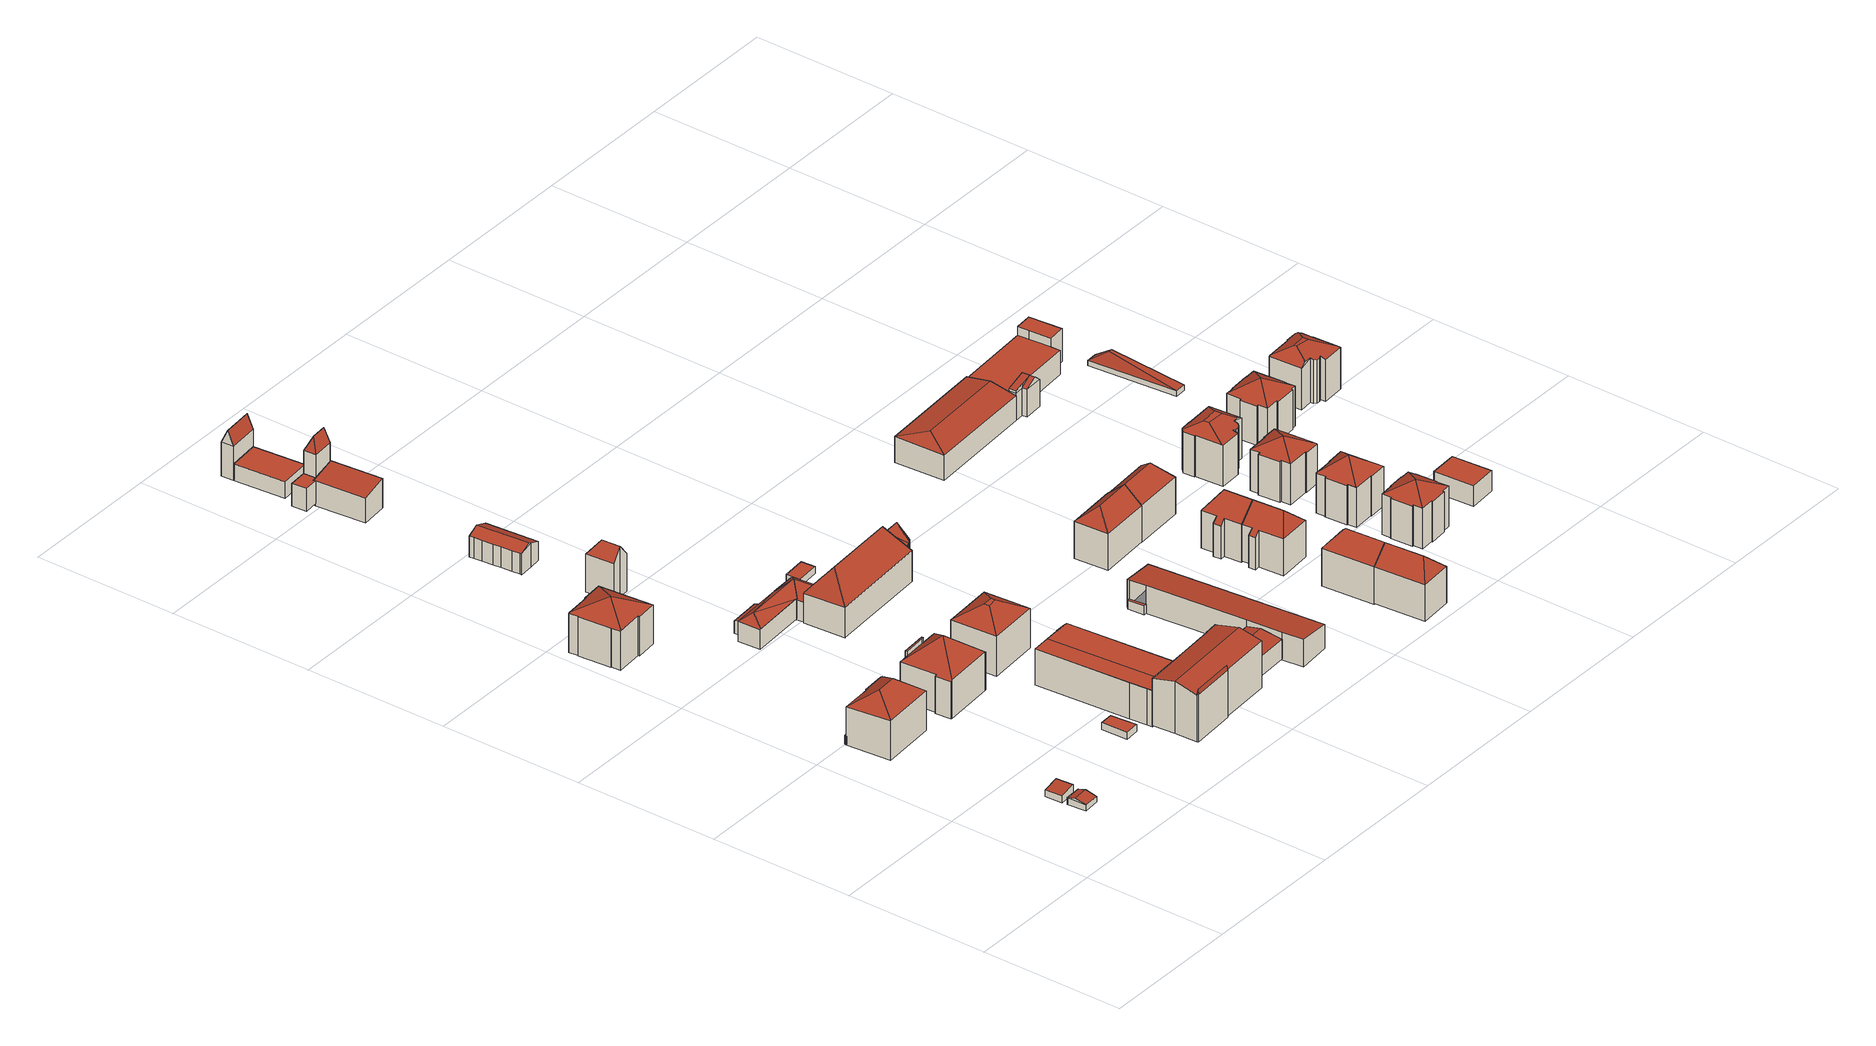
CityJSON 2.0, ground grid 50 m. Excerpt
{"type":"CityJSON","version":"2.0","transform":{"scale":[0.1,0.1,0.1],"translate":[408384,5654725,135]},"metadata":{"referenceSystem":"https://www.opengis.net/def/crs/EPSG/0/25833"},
"CityObjects":{
"building1":{"type":"Building","attributes":{"Dachtyp_tdc":"tdcGableRoof","Gemeindeschluessel":14612000,"Dachneigung":14.79,"QualitaetDacherkennung":93,"Geometrietyp2DReferenz":"3000","measuredHeight":3.09,"function":"31001_9998","roofType":"3100"},"geometry":[{"type":"Solid","lod":"2","boundaries":[[[[0,1,2,3]],[[1,4,5,2]],[[0,6,7]],[[4,1,8]],[[6,4,8,7]],[[1,0,7,8]],[[5,9,3,2]],[[4,6,9,5]],[[6,0,3,9]]]],"semantics":{"surfaces":[{"type":"WallSurface"},{"type":"RoofSurface"},{"type":"GroundSurface"}],"values":[[0,0,0,0,1,1,2,0,0]]}}]},
"building2":{"type":"Building","attributes":{"Dachtyp_tdc":"tdcPolyFlatRoof","Gemeindeschluessel":14612000,"Dachneigung":6.82,"QualitaetDacherkennung":90,"Geometrietyp2DReferenz":"3000","measuredHeight":3.13,"function":"31001_9998","roofType":"2100"},"geometry":[{"type":"Solid","lod":"2","boundaries":[[[[10,11,12,13]],[[11,14,15,12]],[[14,16,17,15]],[[16,10,13,17]],[[16,14,11,10]],[[13,12,15,17]]]],"semantics":{"surfaces":[{"type":"WallSurface"},{"type":"RoofSurface"},{"type":"GroundSurface"}],"values":[[0,0,0,0,1,2]]}}]},
"building3":{"type":"Building","attributes":{"Gemeindeschluessel":14612000,"Geometrietyp2DReferenz":"3000","function":"31001_9998","roofType":"9999"},"children":["building3-1","building3-2"]},
"building3-1":{"type":"BuildingPart","attributes":{"Dachtyp_tdc":"tdcPolyFlatRoof","Dachneigung":0,"QualitaetDacherkennung":0,"Geometrietyp2DReferenz":"3000","measuredHeight":3,"roofType":"9999"},"parents":["building3"],"geometry":[{"type":"MultiSurface","lod":"2","boundaries":[[[18,19,20,21]],[[21,20,22,23]],[[20,19,24,22]],[[19,18,25,24]],[[23,22,24,25]],[[23,25,18,21]]],"semantics":{"surfaces":[{"type":"RoofSurface"},{"type":"WallSurface"},{"type":"GroundSurface"},{"type":"ClosureSurface","isClosure":"1","QuelleClosure":"LoD1Solid"}],"values":[0,1,1,1,2,3]}}]},
"building3-2":{"type":"BuildingPart","attributes":{"Dachtyp_tdc":"tdcHipRoof","Dachneigung":34.67,"QualitaetDacherkennung":46,"Geometrietyp2DReferenz":"3000","measuredHeight":18.67,"roofType":"3200"},"parents":["building3"],"geometry":[{"type":"MultiSurface","lod":"2","boundaries":[[[26,27,28,29]],[[27,30,31,28]],[[30,32,33,31]],[[32,34,35,33]],[[34,36,21,23,35]],[[37,38,39,25,18]],[[38,26,29,39]],[[36,34,40]],[[32,30,41]],[[34,32,41,40]],[[30,27,26,38,37,36,40,41]],[[29,28,31,33,35,23,25,39]]],"semantics":{"surfaces":[{"type":"WallSurface"},{"type":"RoofSurface"},{"type":"GroundSurface"}],"values":[0,0,0,0,0,0,0,1,1,1,1,2]}}]},
"building4":{"type":"Building","attributes":{"Dachtyp_tdc":"tdcFreeFormRoof","Gemeindeschluessel":14612000,"Dachneigung":26.99,"QualitaetDacherkennung":50,"Geometrietyp2DReferenz":"3000","measuredHeight":18.08,"function":"31001_9998","roofType":"5000"},"geometry":[{"type":"Solid","lod":"2","boundaries":[[[[42,43,44,45]],[[43,46,47,44]],[[46,48,49,47]],[[48,50,51,49]],[[50,52,53,51]],[[52,54,55,53]],[[54,56,57,55]],[[56,58,59,57]],[[58,60,61,59]],[[60,62,63,61]],[[62,64,65,63]],[[64,42,45,65]],[[56,54,52,66,67]],[[62,60,58,67,66,68,43,42,64]],[[69,48,46,68,66]],[[52,50,69,66]],[[46,43,68]],[[50,48,69]],[[58,56,67]],[[45,44,47,49,51,53,55,57,59,61,63,65]]]],"semantics":{"surfaces":[{"type":"WallSurface"},{"type":"RoofSurface"},{"type":"GroundSurface"}],"values":[[0,0,0,0,0,0,0,0,0,0,0,0,1,1,1,1,0,0,0,2]]}}]},
"building5":{"type":"Building","attributes":{"Gemeindeschluessel":14612000,"Dachtyp_tdc":"tdcPolyFlatRoof","Dachneigung":0,"QualitaetDacherkennung":78,"Geometrietyp2DReferenz":"3000","measuredHeight":2.49,"function":"31001_9998","roofType":"1000"},"geometry":[{"type":"Solid","lod":"2","boundaries":[[[[70,71,72,73]],[[71,74,75,72]],[[74,76,77,75]],[[76,70,73,77]],[[76,74,71,70]],[[73,72,75,77]]]],"semantics":{"surfaces":[{"type":"WallSurface"},{"type":"RoofSurface"},{"type":"GroundSurface"}],"values":[[0,0,0,0,1,2]]}}]},
"building6":{"type":"Building","attributes":{"Gemeindeschluessel":14612000,"Geometrietyp2DReferenz":"3000","function":"31001_9998","roofType":"9999"},"children":["building6-1","building6-2"]},
"building6-1":{"type":"BuildingPart","attributes":{"Dachtyp_tdc":"tdcPolyFlatRoof","Dachneigung":0,"QualitaetDacherkennung":18,"Geometrietyp2DReferenz":"3000","measuredHeight":15.22,"roofType":"1000"},"parents":["building6"],"geometry":[{"type":"MultiSurface","lod":"2","boundaries":[[[78,79,80]],[[78,81,82,79]],[[81,83,84,82]],[[83,85,86,87,84]],[[85,83,81,78]],[[79,82,84,87]]],"semantics":{"surfaces":[{"type":"WallSurface"},{"type":"RoofSurface"},{"type":"GroundSurface"}],"values":[0,0,0,0,1,2]}}]},
"building6-2":{"type":"BuildingPart","attributes":{"Dachtyp_tdc":"tdcTentRoof","Dachneigung":40.2,"QualitaetDacherkennung":65,"Geometrietyp2DReferenz":"3000","measuredHeight":21.13,"roofType":"3500"},"parents":["building6"],"geometry":[{"type":"MultiSurface","lod":"2","boundaries":[[[86,88,89,87]],[[88,90,91,89]],[[90,92,93,91]],[[92,94,95,93]],[[94,96,97,95]],[[96,98,99,97]],[[98,100,101,99]],[[100,102,103,101]],[[102,104,105,103]],[[104,106,107,105]],[[106,80,79,107]],[[96,94,92,90,88,108]],[[98,96,108]],[[106,104,102,100,98,108]],[[88,86,80,106,108]],[[87,89,91,93,95,97,99,101,103,105,107,79]]],"semantics":{"surfaces":[{"type":"WallSurface"},{"type":"RoofSurface"},{"type":"GroundSurface"}],"values":[0,0,0,0,0,0,0,0,0,0,0,1,1,1,1,2]}}]},
"building7":{"type":"Building","attributes":{"Dachtyp_tdc":"tdcCutTentRoof","Gemeindeschluessel":14612000,"Dachneigung":2.02,"QualitaetDacherkennung":69,"Geometrietyp2DReferenz":"3000","measuredHeight":15.87,"function":"31001_2000","roofType":"9999"},"geometry":[{"type":"Solid","lod":"2","boundaries":[[[[109,110,111,112]],[[110,113,114,111]],[[113,115,116,114]],[[115,117,118,116]],[[117,119,120,118]],[[119,121,122,120]],[[121,109,112,122]],[[121,123,124,109]],[[125,126,127,128,129,130]],[[130,129,123,121,131,119]],[[128,124,123,129]],[[119,131,121]],[[115,125,130,117]],[[117,130,119]],[[110,127,126,113]],[[109,124,128,127,110]],[[113,126,125,115]],[[112,111,114,116,118,120,122]]]],"semantics":{"surfaces":[{"type":"WallSurface"},{"type":"RoofSurface"},{"type":"GroundSurface"}],"values":[[0,0,0,0,0,0,0,1,1,1,1,0,0,0,0,0,0,2]]}}]},
"building8":{"type":"Building","attributes":{"Dachtyp_tdc":"tdcFreeFormRoof","Gemeindeschluessel":14612000,"Dachneigung":51.95,"QualitaetDacherkennung":4,"Geometrietyp2DReferenz":"3000","measuredHeight":17.68,"function":"31001_9998","roofType":"5000"},"geometry":[{"type":"Solid","lod":"2","boundaries":[[[[132,133,134,135]],[[133,136,137,134]],[[136,138,139,137]],[[138,140,141,139]],[[140,142,143,141]],[[142,144,145,143]],[[144,132,135,145]],[[140,138,136,146]],[[136,133,132,146]],[[132,144,142,140,146]],[[135,134,137,139,141,143,145]]]],"semantics":{"surfaces":[{"type":"WallSurface"},{"type":"RoofSurface"},{"type":"GroundSurface"}],"values":[[0,0,0,0,0,0,0,1,1,1,2]]}}]},
"building9":{"type":"Building","attributes":{"Dachtyp_tdc":"tdcCutTentRoof","Gemeindeschluessel":14612000,"Dachneigung":30.7,"QualitaetDacherkennung":73,"Geometrietyp2DReferenz":"3000","measuredHeight":18.41,"function":"31001_9998","roofType":"9999"},"geometry":[{"type":"Solid","lod":"2","boundaries":[[[[147,148,149,150]],[[148,151,152,149]],[[151,153,154,152]],[[153,147,150,154]],[[148,147,155,156]],[[151,148,156,157]],[[153,151,157,158]],[[147,153,158,155]],[[158,157,156,155]],[[150,149,152,154]]]],"semantics":{"surfaces":[{"type":"WallSurface"},{"type":"RoofSurface"},{"type":"GroundSurface"}],"values":[[0,0,0,0,1,1,1,1,1,2]]}}]},
"building10":{"type":"Building","attributes":{"Dachtyp_tdc":"tdcFreeFormRoof","Gemeindeschluessel":14612000,"Dachneigung":23.96,"QualitaetDacherkennung":71,"Geometrietyp2DReferenz":"3000","measuredHeight":9.06,"function":"31001_9998","roofType":"5000"},"geometry":[{"type":"Solid","lod":"2","boundaries":[[[[159,160,161,162]],[[160,163,164,161]],[[163,165,166,164]],[[165,167,168,166]],[[167,169,170,168]],[[169,171,172,170]],[[171,173,174,172]],[[173,175,176,174]],[[175,177,178,176]],[[177,179,180,178]],[[179,159,162,180]],[[169,167,165,181,182]],[[171,182,181,163,160,159,179,177,175,173]],[[171,169,182]],[[165,163,181]],[[162,161,164,166,168,170,172,174,176,178,180]]]],"semantics":{"surfaces":[{"type":"WallSurface"},{"type":"RoofSurface"},{"type":"GroundSurface"}],"values":[[0,0,0,0,0,0,0,0,0,0,0,1,1,0,0,2]]}}]},
"building11":{"type":"Building","attributes":{"Gemeindeschluessel":14612000,"Geometrietyp2DReferenz":"3000","function":"31001_2000","roofType":"9999"},"children":["building11-1","building11-2","building11-3"]},
"building11-1":{"type":"BuildingPart","attributes":{"Dachtyp_tdc":"tdcGableRoof","Dachneigung":10.28,"QualitaetDacherkennung":52,"Geometrietyp2DReferenz":"3000","measuredHeight":8.25,"roofType":"3100"},"parents":["building11"],"geometry":[{"type":"MultiSurface","lod":"2","boundaries":[[[183,184,185,186]],[[184,187,188,185]],[[187,189,190,188]],[[187,191,192,193,189]],[[194,192,191,195]],[[184,195,191,187]],[[183,194,195,184]],[[190,196,186,185,188]]],"semantics":{"surfaces":[{"type":"WallSurface"},{"type":"RoofSurface"},{"type":"GroundSurface"}],"values":[0,0,0,1,1,0,0,2]}}]},
"building11-2":{"type":"BuildingPart","attributes":{"Dachtyp_tdc":"tdcFreeFormRoof","Dachneigung":83.81,"QualitaetDacherkennung":19,"Geometrietyp2DReferenz":"3000","measuredHeight":18.41,"roofType":"5000"},"parents":["building11"],"geometry":[{"type":"MultiSurface","lod":"2","boundaries":[[[197,198,199,200,201]],[[198,202,203,199]],[[202,204,205,206,203]],[[207,204,202]],[[208,207,202,198]],[[208,198,197]],[[207,208,197,204]],[[200,199,203,206]]],"semantics":{"surfaces":[{"type":"WallSurface"},{"type":"RoofSurface"},{"type":"GroundSurface"}],"values":[0,0,0,1,1,1,1,2]}}]},
"building11-3":{"type":"BuildingPart","attributes":{"Dachtyp_tdc":"tdcGableRoof","Dachneigung":13.34,"QualitaetDacherkennung":62,"Geometrietyp2DReferenz":"3000","measuredHeight":18.39,"roofType":"3100"},"parents":["building11"],"geometry":[{"type":"MultiSurface","lod":"2","boundaries":[[[209,201,200,210]],[[205,211,212,206]],[[211,213,214,212]],[[213,215,216,214]],[[215,217,218,216]],[[211,205,201,209,219]],[[219,220,221,222,223,217,215,213,211]],[[218,224,225,226,186,196,190,210,200,206,212,214,216]],[[217,223,224,218]],[[223,222,225,224]],[[222,221,226,225]],[[221,220,194,183,186,226]]],"semantics":{"surfaces":[{"type":"WallSurface"},{"type":"RoofSurface"},{"type":"GroundSurface"}],"values":[0,0,0,0,0,1,1,2,0,0,0,0]}}]},
"building12":{"type":"Building","attributes":{"Dachtyp_tdc":"tdcPolyFlatRoof","Gemeindeschluessel":14612000,"Dachneigung":0,"QualitaetDacherkennung":74,"Geometrietyp2DReferenz":"3000","measuredHeight":7.96,"function":"31001_9998","roofType":"1000"},"geometry":[{"type":"Solid","lod":"2","boundaries":[[[[227,228,229,230]],[[228,231,232,229]],[[231,233,234,232]],[[233,235,236,234]],[[235,237,238,236]],[[237,227,230,238]],[[237,235,233,231,228,227]],[[230,229,232,234,236,238]]]],"semantics":{"surfaces":[{"type":"WallSurface"},{"type":"RoofSurface"},{"type":"GroundSurface"}],"values":[[0,0,0,0,0,0,1,2]]}}]},
"building13":{"type":"Building","attributes":{"name":"Hoffnungskirche","Gemeindeschluessel":14612000,"QualitaetDacherkennung":100,"Geometrietyp2DReferenz":"3000","function":"31001_3041","roofType":"9999"},"children":["building13-1","building13-2","building13-3","building13-4","building13-5","building13-6","building13-7"]},
"building13-1":{"type":"BuildingPart","attributes":{"Dachtyp_tdc":"tdcHipRoof","Dachneigung":50.54,"QualitaetDacherkennung":100,"Geometrietyp2DReferenz":"3000","measuredHeight":19.47,"roofType":"3200"},"parents":["building13"],"geometry":[{"type":"MultiSurface","lod":"2","boundaries":[[[239,240,241,242,243]],[[244,245,246,247,248,249,250,251]],[[242,244,251,243]],[[250,252,253,254,255,256,239,243,251]],[[257,258,259,260,261,262,263,264,265,266,267,268,269,270,271,272]],[[254,257,273,274]],[[254,253,258,257]],[[253,252,259,258]],[[252,250,260,259]],[[250,249,261,260]],[[249,248,262,261]],[[248,247,263,262]],[[247,246,264,263]],[[246,245,265,264]],[[245,244,266,265]],[[244,242,267,266]],[[242,241,268,267]],[[241,240,275,276,269,268]],[[239,256,277,278,271,270,279,280]]],"semantics":{"surfaces":[{"type":"RoofSurface"},{"type":"GroundSurface"},{"type":"WallSurface"}],"values":[0,0,0,0,1,2,2,2,2,2,2,2,2,2,2,2,2,2,2]}}]},
"building13-2":{"type":"BuildingPart","attributes":{"Dachtyp_tdc":"tdcGableRoof","Dachneigung":50.77,"QualitaetDacherkennung":100,"Geometrietyp2DReferenz":"3000","measuredHeight":16.41,"roofType":"3100"},"parents":["building13"],"geometry":[{"type":"MultiSurface","lod":"2","boundaries":[[[249,281,282,261]],[[281,283,284,282]],[[283,285,286,284]],[[285,287,288,286]],[[287,289,290,288]],[[291,292,293,294]],[[292,295,296,293]],[[295,246,264,296]],[[246,297,298,264]],[[297,249,261,298]],[[289,287,297,299]],[[287,285,283,281,249,297]],[[292,291,299,297]],[[246,295,292,297]],[[261,282,284,286,288,290,300,294,293,296,264,298]]],"semantics":{"surfaces":[{"type":"WallSurface"},{"type":"RoofSurface"},{"type":"GroundSurface"}],"values":[0,0,0,0,0,0,0,0,0,0,1,1,1,1,2]}}]},
"building13-3":{"type":"BuildingPart","attributes":{"Dachtyp_tdc":"tdcPolyFlatRoof","Dachneigung":0,"QualitaetDacherkennung":100,"Geometrietyp2DReferenz":"3000","measuredHeight":5.13,"roofType":"1000"},"parents":["building13"],"geometry":[{"type":"MultiSurface","lod":"2","boundaries":[[[301,302,303,304]],[[302,305,306,303]],[[305,307,308,306]],[[307,274,273,308]],[[309,310,311,312]],[[310,309,277,313,274,307,305,302,301,314]],[[315,304,303,306,308,273,316,278,312,311]]],"semantics":{"surfaces":[{"type":"WallSurface"},{"type":"RoofSurface"},{"type":"GroundSurface"}],"values":[0,0,0,0,0,1,2]}}]},
"building13-4":{"type":"BuildingPart","attributes":{"Dachtyp_tdc":"tdcHipRoof","Dachneigung":37.92,"QualitaetDacherkennung":100,"Geometrietyp2DReferenz":"3000","measuredHeight":10.25,"roofType":"3200"},"parents":["building13"],"geometry":[{"type":"MultiSurface","lod":"2","boundaries":[[[317,318,319,320,321]],[[318,322,323,319]],[[322,324,325,323]],[[322,326,327,324]],[[328,329,330]],[[331,332,333,328,330,327]],[[333,317,328]],[[326,331,327]],[[329,327,330]],[[327,329,324]],[[318,332,331,326,322]],[[317,333,332,318]],[[320,319,323,325,334,335]]],"semantics":{"surfaces":[{"type":"WallSurface"},{"type":"RoofSurface"},{"type":"GroundSurface"}],"values":[0,0,0,1,1,1,1,1,1,1,0,0,2]}}]},
"building13-5":{"type":"BuildingPart","attributes":{"Dachtyp_tdc":"tdcTentRoof","Dachneigung":62.72,"QualitaetDacherkennung":100,"Geometrietyp2DReferenz":"3000","measuredHeight":16.41,"roofType":"4000"},"parents":["building13"],"geometry":[{"type":"MultiSurface","lod":"2","boundaries":[[[336,337,338,339]],[[337,340,341,338]],[[340,342,343,341]],[[342,344,345,343]],[[344,291,294,345]],[[289,346,347,290]],[[346,348,349,347]],[[348,350,351,349]],[[350,352,353,351]],[[352,354,355,353]],[[354,356,357,355]],[[356,358,359,357]],[[358,360,361,359]],[[360,362,363,361]],[[362,364,365,363]],[[364,366,367,365]],[[366,368,369,367]],[[368,336,339,369]],[[342,340,337,336,368,299]],[[299,291,344,342]],[[348,346,289,299]],[[354,352,350,348,299]],[[360,358,356,354,299]],[[364,362,360,299]],[[368,366,364,299]],[[339,338,341,343,345,294,300,290,347,349,351,353,355,357,359,361,363,365,367,369]]],"semantics":{"surfaces":[{"type":"WallSurface"},{"type":"RoofSurface"},{"type":"GroundSurface"}],"values":[0,0,0,0,0,0,0,0,0,0,0,0,0,0,0,0,0,0,1,1,1,1,1,1,1,2]}}]},
"building13-6":{"type":"BuildingPart","attributes":{"Dachtyp_tdc":"tdcHipAndGableRoof","Dachneigung":36.46,"QualitaetDacherkennung":100,"Geometrietyp2DReferenz":"3000","measuredHeight":10.43,"roofType":"5000"},"parents":["building13"],"geometry":[{"type":"MultiSurface","lod":"2","boundaries":[[[275,321,320,370,276]],[[329,371,372,373,334]],[[371,374,301,304,372]],[[375,376,377,311,310]],[[376,280,279,377]],[[378,374,371,329,330]],[[329,379,321,275,280,376,330]],[[376,375,378,330]],[[279,276,370,380,373,372,304,315,311,377]]],"semantics":{"surfaces":[{"type":"WallSurface"},{"type":"RoofSurface"},{"type":"GroundSurface"}],"values":[0,0,0,0,0,1,1,1,2]}}]},
"building13-7":{"type":"BuildingPart","attributes":{"Dachtyp_tdc":"tdcPolyFlatRoof","Dachneigung":19.12,"QualitaetDacherkennung":100,"Geometrietyp2DReferenz":"3000","measuredHeight":5.46,"roofType":"2100"},"parents":["building13"],"geometry":[{"type":"MultiSurface","lod":"2","boundaries":[[[381,382,383,384]],[[382,385,386,383]],[[385,387,388,386]],[[387,389,390,388]],[[389,391,392,390]],[[393,394,395,396]],[[394,397,398,395]],[[397,399,400,398]],[[399,381,384,400]],[[399,397,394,393,391,389,387,385,382,381]],[[384,383,386,388,390,392,396,395,398,400]]],"semantics":{"surfaces":[{"type":"WallSurface"},{"type":"RoofSurface"},{"type":"GroundSurface"}],"values":[0,0,0,0,0,0,0,0,0,1,2]}}]},
"building14":{"type":"Building","attributes":{"Dachtyp_tdc":"tdcPolyFlatRoof","Gemeindeschluessel":14612000,"Dachneigung":11.14,"QualitaetDacherkennung":73,"Geometrietyp2DReferenz":"3000","measuredHeight":10.58,"function":"31001_9998","roofType":"2100"},"geometry":[{"type":"Solid","lod":"2","boundaries":[[[[401,402,403,404]],[[402,405,406,403]],[[405,407,408,406]],[[407,409,410,408]],[[409,411,412,410]],[[411,413,414,412]],[[413,401,404,414]],[[413,411,409,407,405,402,401]],[[404,403,406,408,410,412,414]]]],"semantics":{"surfaces":[{"type":"WallSurface"},{"type":"RoofSurface"},{"type":"GroundSurface"}],"values":[[0,0,0,0,0,0,0,1,2]]}}]},
"building15":{"type":"Building","attributes":{"Dachtyp_tdc":"tdcFreeFormRoof","Gemeindeschluessel":14612000,"Dachneigung":64.77,"QualitaetDacherkennung":6,"Geometrietyp2DReferenz":"3000","measuredHeight":21.45,"function":"31001_9998","roofType":"5000"},"geometry":[{"type":"Solid","lod":"2","boundaries":[[[[415,416,417,418]],[[416,419,403,417]],[[419,420,404,403]],[[420,415,418,404]],[[421,422,420,419]],[[421,419,416]],[[422,421,416,415]],[[422,415,420]],[[418,417,403,404]]]],"semantics":{"surfaces":[{"type":"WallSurface"},{"type":"RoofSurface"},{"type":"GroundSurface"}],"values":[[0,0,0,0,1,0,1,1,2]]}}]},
"building16":{"type":"Building","attributes":{"Dachtyp_tdc":"tdcPolyFlatRoof","Gemeindeschluessel":14612000,"Dachneigung":0,"QualitaetDacherkennung":77,"Geometrietyp2DReferenz":"3000","measuredHeight":5.93,"function":"31001_9998","roofType":"1000"},"geometry":[{"type":"Solid","lod":"2","boundaries":[[[[423,424,425,426]],[[424,427,428,425]],[[427,429,430,428]],[[429,423,426,430]],[[429,427,424,423]],[[426,425,428,430]]]],"semantics":{"surfaces":[{"type":"WallSurface"},{"type":"RoofSurface"},{"type":"GroundSurface"}],"values":[[0,0,0,0,1,2]]}}]},
"building17":{"type":"Building","attributes":{"Dachtyp_tdc":"tdcFreeFormRoof","Gemeindeschluessel":14612000,"Dachneigung":65.73,"QualitaetDacherkennung":6,"Geometrietyp2DReferenz":"3000","measuredHeight":16.83,"function":"31001_9998","roofType":"5000"},"geometry":[{"type":"Solid","lod":"2","boundaries":[[[[431,432,433,426]],[[432,434,435,433]],[[434,436,425,435]],[[436,431,426,425]],[[437,436,434]],[[438,437,434,432]],[[438,432,431]],[[437,438,431,436]],[[426,433,435,425]]]],"semantics":{"surfaces":[{"type":"WallSurface"},{"type":"RoofSurface"},{"type":"GroundSurface"}],"values":[[0,0,0,0,0,1,0,1,2]]}}]},
"building18":{"type":"Building","attributes":{"Dachtyp_tdc":"tdcPolyFlatRoof","Gemeindeschluessel":14612000,"Dachneigung":0,"QualitaetDacherkennung":67,"Geometrietyp2DReferenz":"3000","measuredHeight":2.34,"function":"31001_9998","roofType":"1000"},"geometry":[{"type":"Solid","lod":"2","boundaries":[[[[439,440,441,442]],[[440,443,444,441]],[[443,445,446,444]],[[445,439,442,446]],[[445,443,440,439]],[[442,441,444,446]]]],"semantics":{"surfaces":[{"type":"WallSurface"},{"type":"RoofSurface"},{"type":"GroundSurface"}],"values":[[0,0,0,0,1,2]]}}]},
"building19":{"type":"Building","attributes":{"Gemeindeschluessel":14612000,"Geometrietyp2DReferenz":"3000","function":"31001_2000","roofType":"9999"},"children":["building19-1","building19-2"]},
"building19-1":{"type":"BuildingPart","attributes":{"Dachtyp_tdc":"tdcPolyFlatRoof","Dachneigung":5.75,"QualitaetDacherkennung":95,"Geometrietyp2DReferenz":"3000","measuredHeight":9.72,"roofType":"2100"},"parents":["building19"],"geometry":[{"type":"MultiSurface","lod":"2","boundaries":[[[447,448,449,450,451]],[[448,452,453,449]],[[452,454,455,453]],[[454,456,457,455]],[[456,458,459,457]],[[458,460,461,459]],[[460,462,463,461]],[[462,464,463]],[[460,458,456,454,452,448,447,462]],[[450,449,453,455,457,459,461,463]]],"semantics":{"surfaces":[{"type":"WallSurface"},{"type":"RoofSurface"},{"type":"GroundSurface"}],"values":[0,0,0,0,0,0,0,0,1,2]}}]},
"building19-2":{"type":"BuildingPart","attributes":{"Dachtyp_tdc":"tdcPolyFlatRoof","Dachneigung":0,"QualitaetDacherkennung":91,"Geometrietyp2DReferenz":"3000","measuredHeight":3.14,"roofType":"1000"},"parents":["building19"],"geometry":[{"type":"MultiSurface","lod":"2","boundaries":[[[465,451,450,466]],[[464,467,468,463]],[[467,465,466,468]],[[467,464,451,465]],[[466,450,463,468]]],"semantics":{"surfaces":[{"type":"WallSurface"},{"type":"RoofSurface"},{"type":"GroundSurface"}],"values":[0,0,0,1,2]}}]},
"building20":{"type":"Building","attributes":{"Dachtyp_tdc":"tdcHipAndGableRoof","Gemeindeschluessel":14612000,"Dachneigung":41.94,"QualitaetDacherkennung":71,"Geometrietyp2DReferenz":"3000","measuredHeight":18.18,"function":"31001_9998","roofType":"5000"},"geometry":[{"type":"Solid","lod":"2","boundaries":[[[[469,470,471,472]],[[470,473,474,471]],[[473,475,476,474]],[[475,469,472,476]],[[473,470,477]],[[469,475,478]],[[470,469,478,477]],[[475,473,477,478]],[[472,471,474,476]]]],"semantics":{"surfaces":[{"type":"WallSurface"},{"type":"RoofSurface"},{"type":"GroundSurface"}],"values":[[0,0,0,0,1,0,1,1,2]]}}]},
"building21":{"type":"Building","attributes":{"Dachtyp_tdc":"tdcHipAndGableRoof","Gemeindeschluessel":14612000,"Dachneigung":42.02,"QualitaetDacherkennung":71,"Geometrietyp2DReferenz":"3000","measuredHeight":18.3,"function":"31001_9998","roofType":"5000"},"geometry":[{"type":"Solid","lod":"2","boundaries":[[[[479,480,481,482]],[[480,483,484,481]],[[483,485,486,484]],[[485,479,482,486]],[[483,480,487]],[[479,485,488]],[[480,479,488,487]],[[485,483,487,488]],[[482,481,484,486]]]],"semantics":{"surfaces":[{"type":"WallSurface"},{"type":"RoofSurface"},{"type":"GroundSurface"}],"values":[[0,0,0,0,1,0,1,1,2]]}}]},
"building22":{"type":"Building","attributes":{"Dachtyp_tdc":"tdcHipAndGableRoof","Gemeindeschluessel":14612000,"Dachneigung":41.73,"QualitaetDacherkennung":73,"Geometrietyp2DReferenz":"3000","measuredHeight":18.59,"function":"31001_9998","roofType":"5000"},"geometry":[{"type":"Solid","lod":"2","boundaries":[[[[485,489,490,491]],[[489,492,493,490]],[[492,494,495,493]],[[494,485,491,495]],[[492,489,496]],[[485,494,488]],[[489,485,488,496]],[[494,492,496,488]],[[491,490,493,495]]]],"semantics":{"surfaces":[{"type":"WallSurface"},{"type":"RoofSurface"},{"type":"GroundSurface"}],"values":[[0,0,0,0,1,0,1,1,2]]}}]},
"building23":{"type":"Building","attributes":{"Dachtyp_tdc":"tdcHipAndGableRoof","Gemeindeschluessel":14612000,"Dachneigung":42.24,"QualitaetDacherkennung":60,"Geometrietyp2DReferenz":"3000","measuredHeight":18.27,"function":"31001_9998","roofType":"5000"},"geometry":[{"type":"Solid","lod":"2","boundaries":[[[[497,498,499,500]],[[498,501,502,499]],[[501,503,504,502]],[[503,505,506,504]],[[505,507,508,506]],[[507,509,510,508]],[[509,511,512,510]],[[511,513,514,512]],[[513,497,500,514]],[[509,507,515]],[[507,505,503,515]],[[503,501,498,497,513,511,509,515]],[[500,499,502,504,506,508,510,512,514]]]],"semantics":{"surfaces":[{"type":"WallSurface"},{"type":"RoofSurface"},{"type":"GroundSurface"}],"values":[[0,0,0,0,0,0,0,0,0,1,1,1,2]]}}]},
"building24":{"type":"Building","attributes":{"Dachtyp_tdc":"tdcFreeFormRoof","Gemeindeschluessel":14612000,"Dachneigung":42.63,"QualitaetDacherkennung":71,"Geometrietyp2DReferenz":"3000","measuredHeight":18.73,"function":"31001_9998","roofType":"5000"},"geometry":[{"type":"Solid","lod":"2","boundaries":[[[[516,517,518,519]],[[517,520,521,518]],[[520,522,523,521]],[[522,524,525,523]],[[524,526,527,525]],[[526,503,528,527]],[[503,529,530,528]],[[529,531,532,530]],[[531,516,519,532]],[[503,526,524,533]],[[524,522,533]],[[522,520,517,516,531,529,503,533]],[[519,518,521,523,525,527,528,530,532]]]],"semantics":{"surfaces":[{"type":"WallSurface"},{"type":"RoofSurface"},{"type":"GroundSurface"}],"values":[[0,0,0,0,0,0,0,0,0,1,1,1,2]]}}]},
"building25":{"type":"Building","attributes":{"Dachtyp_tdc":"tdcHipAndGableRoof","Gemeindeschluessel":14612000,"Dachneigung":42.08,"QualitaetDacherkennung":69,"Geometrietyp2DReferenz":"3000","measuredHeight":18.29,"function":"31001_9998","roofType":"5000"},"geometry":[{"type":"Solid","lod":"2","boundaries":[[[[534,535,536,537]],[[535,538,539,536]],[[538,540,541,539]],[[540,534,537,541]],[[538,535,542]],[[534,540,478]],[[535,534,478,542]],[[540,538,542,478]],[[537,536,539,541]]]],"semantics":{"surfaces":[{"type":"WallSurface"},{"type":"RoofSurface"},{"type":"GroundSurface"}],"values":[[0,0,0,0,1,0,1,1,2]]}}]},
"building26":{"type":"Building","attributes":{"Dachtyp_tdc":"tdcTentRoof","Gemeindeschluessel":14612000,"Dachneigung":27.58,"QualitaetDacherkennung":63,"Geometrietyp2DReferenz":"3000","measuredHeight":18.05,"function":"31001_9998","roofType":"3500"},"geometry":[{"type":"Solid","lod":"2","boundaries":[[[[543,544,545,546]],[[544,547,548,545]],[[547,549,550,548]],[[549,551,552,550]],[[551,553,554,552]],[[553,555,556,554]],[[555,557,558,556]],[[557,559,560,558]],[[559,561,562,560]],[[561,563,564,562]],[[563,565,566,564]],[[565,567,568,566]],[[567,569,570,568]],[[569,571,572,570]],[[571,573,574,572]],[[573,575,576,574]],[[575,577,578,576]],[[577,579,580,578]],[[579,581,582,580]],[[581,543,546,582]],[[557,555,553,551,549,547,583]],[[567,565,563,561,559,557,583]],[[577,575,573,571,569,567,583]],[[547,544,543,581,579,577,583]],[[546,545,548,550,552,554,556,558,560,562,564,566,568,570,572,574,576,578,580,582]]]],"semantics":{"surfaces":[{"type":"WallSurface"},{"type":"RoofSurface"},{"type":"GroundSurface"}],"values":[[0,0,0,0,0,0,0,0,0,0,0,0,0,0,0,0,0,0,0,0,1,1,1,1,2]]}}]},
"building27":{"type":"Building","attributes":{"name":"Berufsfeuerwehr Dresden-Löbtau","Dachtyp_tdc":"tdcHipAndGableRoof","Gemeindeschluessel":14612000,"Dachneigung":12.5,"QualitaetDacherkennung":36,"Geometrietyp2DReferenz":"3000","measuredHeight":10.65,"function":"31001_3072","roofType":"5000"},"geometry":[{"type":"Solid","lod":"2","boundaries":[[[[584,585,586,587]],[[585,588,589,586]],[[588,590,591,589]],[[590,584,587,591]],[[588,585,592]],[[584,590,593]],[[585,584,593,592]],[[590,588,592,593]],[[587,586,589,591]]]],"semantics":{"surfaces":[{"type":"WallSurface"},{"type":"RoofSurface"},{"type":"GroundSurface"}],"values":[[0,0,0,0,1,0,1,1,2]]}}]},
"building28":{"type":"Building","attributes":{"Dachtyp_tdc":"tdcFreeFormRoof","Gemeindeschluessel":14612000,"Dachneigung":36.3,"QualitaetDacherkennung":38,"Geometrietyp2DReferenz":"3000","measuredHeight":19.11,"function":"31001_9998","roofType":"5000"},"geometry":[{"type":"Solid","lod":"2","boundaries":[[[[594,595,596,597]],[[595,598,599,596]],[[598,600,601,599]],[[600,602,603,601]],[[602,604,605,603]],[[604,606,607,605]],[[606,608,609,607]],[[608,610,611,609]],[[610,612,613,611]],[[612,614,615,613]],[[614,616,617,615]],[[616,594,597,617]],[[606,604,618,619,610,608]],[[614,612,619,618,620,595,594,616]],[[602,600,598,620,618]],[[612,610,619]],[[604,602,618]],[[598,595,620]],[[597,596,599,601,603,605,607,609,611,613,615,617]]]],"semantics":{"surfaces":[{"type":"WallSurface"},{"type":"RoofSurface"},{"type":"GroundSurface"}],"values":[[0,0,0,0,0,0,0,0,0,0,0,0,1,1,1,0,1,0,2]]}}]},
"building29":{"type":"Building","attributes":{"Dachtyp_tdc":"tdcTentRoof","Gemeindeschluessel":14612000,"Dachneigung":26.89,"QualitaetDacherkennung":65,"Geometrietyp2DReferenz":"3000","measuredHeight":18.02,"function":"31001_9998","roofType":"3500"},"geometry":[{"type":"Solid","lod":"2","boundaries":[[[[621,622,623,624]],[[622,625,626,623]],[[625,627,628,626]],[[627,629,630,628]],[[629,631,632,630]],[[631,633,634,632]],[[633,635,636,634]],[[635,637,638,636]],[[637,639,640,638]],[[639,641,642,640]],[[641,643,644,642]],[[643,645,646,644]],[[645,647,648,646]],[[647,621,624,648]],[[625,622,649]],[[633,631,629,627,625,649]],[[643,641,639,637,635,633,649]],[[622,621,647,645,643,649]],[[624,623,626,628,630,632,634,636,638,640,642,644,646,648]]]],"semantics":{"surfaces":[{"type":"WallSurface"},{"type":"RoofSurface"},{"type":"GroundSurface"}],"values":[[0,0,0,0,0,0,0,0,0,0,0,0,0,0,1,1,1,1,2]]}}]},
"building30":{"type":"Building","attributes":{"Dachtyp_tdc":"tdcFreeFormRoof","Gemeindeschluessel":14612000,"Dachneigung":17.3,"QualitaetDacherkennung":38,"Geometrietyp2DReferenz":"3000","measuredHeight":16.84,"function":"31001_9998","roofType":"5000"},"geometry":[{"type":"Solid","lod":"2","boundaries":[[[[650,651,652,653]],[[651,654,655,652]],[[654,656,657,655]],[[656,658,659,657]],[[658,660,661,659]],[[660,662,663,661]],[[662,664,665,663]],[[664,666,667,665]],[[666,668,669,667]],[[668,670,671,669]],[[670,672,673,671]],[[672,674,675,673]],[[674,676,677,675]],[[676,678,679,677]],[[678,680,681,679]],[[680,682,683,681]],[[682,650,653,683]],[[670,668,684,685,686,687]],[[672,687,686,688,689,654,651,650,682,680,678,676,674]],[[689,688,690,691,660,658,656]],[[690,685,684,666,664,662,691]],[[688,686,685,690]],[[668,666,684]],[[672,670,687]],[[656,654,689]],[[662,660,691]],[[653,652,655,657,659,661,663,665,667,669,671,673,675,677,679,681,683]]]],"semantics":{"surfaces":[{"type":"WallSurface"},{"type":"RoofSurface"},{"type":"GroundSurface"}],"values":[[0,0,0,0,0,0,0,0,0,0,0,0,0,0,0,0,0,1,1,1,1,1,0,0,0,0,2]]}}]},
"building31":{"type":"Building","attributes":{"Dachtyp_tdc":"tdcPolyFlatRoof","Gemeindeschluessel":14612000,"Dachneigung":0,"QualitaetDacherkennung":73,"Geometrietyp2DReferenz":"3000","measuredHeight":7.24,"function":"31001_9998","roofType":"1000"},"geometry":[{"type":"Solid","lod":"2","boundaries":[[[[692,693,694,695]],[[693,696,697,694]],[[696,698,699,697]],[[698,692,695,699]],[[698,696,693,692]],[[695,694,697,699]]]],"semantics":{"surfaces":[{"type":"WallSurface"},{"type":"RoofSurface"},{"type":"GroundSurface"}],"values":[[0,0,0,0,1,2]]}}]},
"building32":{"type":"Building","attributes":{"name":"Berufsfeuerwehr Dresden-Löbtau","Gemeindeschluessel":14612000,"Geometrietyp2DReferenz":"3000","function":"31001_3072","roofType":"9999"},"children":["building32-1","building32-2","building32-3","building32-4"]},
"building32-1":{"type":"BuildingPart","attributes":{"Dachtyp_tdc":"tdcGableRoof","Dachneigung":25.73,"QualitaetDacherkennung":61,"Geometrietyp2DReferenz":"3000","measuredHeight":11.79,"roofType":"3100"},"parents":["building32"],"geometry":[{"type":"MultiSurface","lod":"2","boundaries":[[[700,701,702,703,704]],[[701,705,706,702]],[[705,707,708,709,706]],[[705,701,710]],[[701,700,711,710]],[[707,705,710,711]],[[703,702,706,709]]],"semantics":{"surfaces":[{"type":"WallSurface"},{"type":"RoofSurface"},{"type":"GroundSurface"}],"values":[0,0,0,0,1,1,2]}}]},
"building32-2":{"type":"BuildingPart","attributes":{"Dachtyp_tdc":"tdcGableRoof","Dachneigung":13.5,"QualitaetDacherkennung":37,"Geometrietyp2DReferenz":"3000","measuredHeight":12.13,"roofType":"3100"},"parents":["building32"],"geometry":[{"type":"MultiSurface","lod":"2","boundaries":[[[708,712,587,709]],[[712,713,714,715,587]],[[716,704,703,717,718]],[[704,716,719,720,711,721]],[[722,723,724,720,719]],[[708,707,724,723,712]],[[712,723,722,713]],[[713,722,719,716]],[[703,709,587,715,717]]],"semantics":{"surfaces":[{"type":"WallSurface"},{"type":"RoofSurface"},{"type":"GroundSurface"}],"values":[0,0,0,1,1,0,0,0,2]}}]},
"building32-3":{"type":"BuildingPart","attributes":{"Dachtyp_tdc":"tdcPolyFlatRoof","Dachneigung":0,"QualitaetDacherkennung":68,"Geometrietyp2DReferenz":"3000","measuredHeight":8.54,"roofType":"1000"},"parents":["building32"],"geometry":[{"type":"MultiSurface","lod":"2","boundaries":[[[725,726,727,728,714,718,729,730]],[[731,732,717,715,591,733,734,735]],[[730,729,732,731]],[[729,718,717,732]],[[714,728,591,715]],[[728,727,733,591]],[[727,726,734,733]],[[726,725,735,734]]],"semantics":{"surfaces":[{"type":"RoofSurface"},{"type":"GroundSurface"},{"type":"WallSurface"}],"values":[0,1,2,2,2,2,2,2]}}]},
"building32-4":{"type":"BuildingPart","attributes":{"Dachtyp_tdc":"tdcPolyFlatRoof","Dachneigung":0,"QualitaetDacherkennung":67,"Geometrietyp2DReferenz":"3000","measuredHeight":11.65,"roofType":"1000"},"parents":["building32"],"geometry":[{"type":"MultiSurface","lod":"2","boundaries":[[[736,737,730,731,738]],[[739,740,741,735,725]],[[740,736,738,741]],[[740,739,737,736]],[[738,731,735,741]]],"semantics":{"surfaces":[{"type":"WallSurface"},{"type":"RoofSurface"},{"type":"GroundSurface"}],"values":[0,0,0,1,2]}}]},
"building33":{"type":"Building","attributes":{"Dachtyp_tdc":"tdcTentRoof","Gemeindeschluessel":14612000,"Dachneigung":30.29,"QualitaetDacherkennung":71,"Geometrietyp2DReferenz":"3000","measuredHeight":18.31,"function":"31001_9998","roofType":"3500"},"geometry":[{"type":"Solid","lod":"2","boundaries":[[[[742,743,744,745]],[[743,746,747,744]],[[746,748,749,747]],[[748,750,751,749]],[[750,752,753,751]],[[752,754,755,753]],[[754,756,757,755]],[[756,758,759,757]],[[758,760,761,759]],[[760,762,763,761]],[[762,764,765,763]],[[764,766,767,765]],[[766,768,769,767]],[[768,770,771,769]],[[770,772,773,771]],[[772,774,775,773]],[[774,776,777,775]],[[776,778,779,777]],[[778,780,781,779]],[[780,742,745,781]],[[756,754,752,750,748,746,782]],[[766,764,762,760,758,756,782]],[[776,774,772,770,768,766,782]],[[746,743,742,780,778,776,782]],[[745,744,747,749,751,753,755,757,759,761,763,765,767,769,771,773,775,777,779,781]]]],"semantics":{"surfaces":[{"type":"WallSurface"},{"type":"RoofSurface"},{"type":"GroundSurface"}],"values":[[0,0,0,0,0,0,0,0,0,0,0,0,0,0,0,0,0,0,0,0,1,1,1,1,2]]}}]},
"building34":{"type":"Building","attributes":{"Dachtyp_tdc":"tdcHipRoof","Gemeindeschluessel":14612000,"Dachneigung":71.93,"QualitaetDacherkennung":18,"Geometrietyp2DReferenz":"3000","measuredHeight":6.41,"function":"31001_9998","roofType":"3200"},"geometry":[{"type":"Solid","lod":"2","boundaries":[[[[783,784,785,786]],[[784,787,788,785]],[[787,789,790,788]],[[789,783,786,790]],[[787,784,791]],[[783,789,792]],[[784,783,792,791]],[[789,787,791,792]],[[786,785,788,790]]]],"semantics":{"surfaces":[{"type":"WallSurface"},{"type":"RoofSurface"},{"type":"GroundSurface"}],"values":[[0,0,0,0,1,1,1,1,2]]}}]},
"building35":{"type":"Building","attributes":{"Dachtyp_tdc":"tdcFreeFormRoof","Gemeindeschluessel":14612000,"Dachneigung":17.65,"QualitaetDacherkennung":49,"Geometrietyp2DReferenz":"3000","measuredHeight":17.46,"function":"31001_9998","roofType":"5000"},"geometry":[{"type":"Solid","lod":"2","boundaries":[[[[793,794,795]],[[796,797,798]],[[799,800,801]],[[802,803,804]],[[805,806,807,808,809,810,811,812,813,814,815,816,817,818,819]],[[820,821,822,823]],[[794,793,806,805]],[[793,797,807,806]],[[797,796,808,807]],[[796,824,809,808]],[[824,803,810,809]],[[803,802,811,810]],[[802,825,812,811]],[[825,800,813,812]],[[800,799,814,813]],[[799,826,815,814]],[[826,827,816,815]],[[827,828,817,816]],[[828,829,818,817]],[[829,830,819,818]],[[830,794,805,819]],[[795,820,823,798,797,793]],[[822,804,803,824,796,798,823]],[[804,822,821,801,800,825,802]],[[799,801,821,820,795,794,830,829,828,827,826]]]],"semantics":{"surfaces":[{"type":"WallSurface"},{"type":"GroundSurface"},{"type":"RoofSurface"}],"values":[[0,0,0,0,1,2,0,0,0,0,0,0,0,0,0,0,0,0,0,0,0,2,2,2,2]]}}]}
},
"vertices":[
[205,227,91],[262,231,91],[262,231,67],[205,227,67],[267,166,88],[267,166,67],[210,162,88],[207,200,98],[264,205,98],[210,162,67],
[265,252,96],[205,247,89],[205,247,65],[265,252,65],[201,307,89],[201,307,65],[261,312,96],[261,312,65],
[179,963,77],[179,969,77],[90,963,77],[90,957,77],[90,963,47],[90,957,47],[179,969,47],[179,963,47],
[203,971,177],[283,977,177],[283,977,47],[203,971,47],[283,971,181],[283,971,47],[295,817,186],[295,817,47],[102,802,186],[102,802,47],[90,957,181],[179,963,181],[204,965,181],[204,965,47],[155,886,234],[230,891,234],
[10,1888,171],[7,1920,171],[7,1920,33],[10,1888,33],[102,1929,172],[102,1929,33],[102,1933,170],[102,1933,33],[177,1939,170],[177,1939,33],[194,1750,170],[194,1750,33],[118,1743,170],[118,1743,33],[118,1749,172],[118,1749,33],[23,1740,170],[23,1740,33],[20,1773,170],[20,1773,33],[19,1773,170],[19,1773,33],[9,1887,170],[9,1887,33],[100,1837,214],[27,1741,172],[10,1921,172],[176,1939,171],
[656,313,79],[604,309,79],[604,309,54],[656,313,54],[601,402,79],[601,402,54],[648,404,79],[648,404,54],
[423,985,191],[423,985,39],[423,985,174],[422,992,191],[422,992,39],[510,998,191],[510,998,39],[510,992,191],[510,992,174],[510,992,39],
[568,996,174],[568,996,39],[576,871,175],[576,871,39],[579,871,172],[579,871,39],[583,816,172],[583,816,39],[579,815,175],[579,815,39],[401,803,174],[401,803,39],[396,802,170],[396,802,39],[392,858,170],[392,858,39],[397,858,174],[397,858,39],[387,983,174],[387,983,39],[484,899,250],
[882,318,164],[724,306,164],[724,306,37],[882,318,37],[723,325,164],[723,325,37],[718,387,164],[718,387,37],[693,718,164],[693,718,37],[809,726,164],[809,726,37],[852,729,164],[852,729,37],[821,698,196],[850,315,196],[718,387,165],[723,325,165],[724,306,165],[753,308,193],[724,695,193],[693,718,165],[809,726,165],
[387,2100,147],[394,2000,147],[394,2000,14],[387,2100,14],[360,1998,190],[360,1998,14],[327,1995,147],[327,1995,14],[318,2095,147],[318,2095,14],[339,2096,147],[339,2096,14],[350,2097,147],[350,2097,14],[355,2063,191],
[837,1015,172],[849,854,172],[849,854,32],[837,1015,32],[668,841,173],[668,841,32],[657,1002,173],[657,1002,32],[768,936,216],[769,923,216],[735,918,215],[734,936,215],
[269,2441,84],[267,2468,84],[267,2468,11],[269,2441,11],[265,2484,84],[265,2484,11],[355,2492,79],[355,2492,11],[371,2310,79],[371,2310,11],[331,2306,96],[331,2306,11],[281,2302,84],[281,2302,11],[281,2309,84],[281,2309,11],[278,2336,84],[278,2336,11],[275,2375,84],[275,2375,11],[272,2402,84],[272,2402,11],[304,2487,102],[320,2305,102],
[1066,328,113],[1225,340,113],[1225,340,44],[1066,328,44],[1236,217,113],[1236,217,44],[1075,206,113],[1075,206,44],[1229,291,126],[1069,280,126],[1072,251,121],[1066,328,116],[1225,340,116],[1072,251,44],
[890,159,210],[890,155,210],[890,155,44],[890,159,44],[890,159,208],[733,143,210],[733,143,44],[732,147,210],[732,147,208],[732,147,44],[734,146,228],[888,157,227],
[1077,172,208],[1077,172,44],[727,226,228],[727,226,44],[721,306,209],[721,306,44],[724,306,209],[724,306,44],[882,318,208],[882,318,44],[1072,251,228],[1066,328,209],[1066,334,208],[1016,330,208],[1016,328,208],[1016,328,44],[1016,330,44],[1066,334,44],
[216,3015,93],[166,3011,93],[166,3011,13],[216,3015,13],[162,3063,93],[162,3063,13],[226,3068,93],[226,3068,13],[230,3024,93],[230,3024,13],[215,3023,93],[215,3023,13],
[570,1478,126],[568,1478,123],[579,1333,125],[580,1333,126],[625,1409,214],[938,1359,128],[939,1359,127],[937,1386,128],[938,1386,126],[931,1477,126],[930,1477,128],[928,1501,128],[884,1427,214],[928,1503,126],[928,1504,125],[686,1487,125],[683,1487,125],[684,1486,126],[686,1487,19],[928,1504,19],[928,1503,19],[928,1501,19],[930,1477,19],[931,1477,19],[938,1386,19],[937,1386,19],[939,1359,19],[938,1359,19],[580,1333,19],[579,1333,19],[568,1478,19],[570,1478,19],[684,1486,19],[683,1487,19],[686,1487,22],[686,1487,73],[568,1478,91],[568,1478,22],[684,1486,73],[684,1486,22],[570,1478,22],[570,1478,93],
[940,1479,126],[940,1479,19],[946,1480,126],[946,1480,19],[955,1479,127],[955,1479,19],[957,1479,128],[957,1479,19],[960,1478,129],[960,1478,19],[966,1391,131],[962,1390,130],[962,1390,19],[966,1391,19],[953,1387,127],[953,1387,19],[901,1430,184],[901,1430,19],[963,1434,184],[963,1434,19],
[652,1589,73],[676,1591,73],[676,1591,22],[652,1589,22],[678,1591,73],[678,1591,22],[679,1588,73],[679,1588,22],[684,1485,73],[660,1484,73],[660,1484,22],[684,1485,22],[683,1487,73],[653,1586,73],[653,1586,22],[683,1487,22],
[566,1502,94],[566,1503,94],[566,1503,24],[566,1502,24],[566,1502,92],[371,1489,94],[371,1489,24],[366,1567,94],[366,1567,24],[372,1489,95],[394,1530,126],[568,1502,94],[563,1581,94],[609,1546,126],[564,1503,95],[566,1503,95],[566,1502,95],[563,1581,24],[568,1502,24],
[991,1413,124],[986,1407,126],[986,1407,19],[991,1413,19],[981,1401,128],[981,1401,19],[980,1400,129],[980,1400,19],[968,1392,130],[968,1392,19],[966,1476,129],[966,1476,19],[967,1476,129],[967,1476,19],[977,1470,126],[977,1470,19],[978,1469,126],[978,1469,19],[981,1465,127],[981,1465,19],[983,1463,126],[983,1463,19],[988,1458,123],[988,1458,19],[991,1451,125],[991,1451,19],[994,1443,121],[994,1443,19],[995,1432,124],[995,1432,19],[995,1428,122],[995,1428,19],[991,1414,125],[991,1414,19],
[566,1502,22],[563,1583,92],[563,1583,22],[563,1581,22],[652,1589,92],[660,1484,96],[615,1481,126],[615,1481,22],[653,1586,94],[568,1502,93],[568,1502,22],
[394,1603,68],[495,1610,68],[495,1610,25],[394,1603,25],[503,1611,68],[503,1611,25],[503,1608,69],[503,1608,25],[505,1579,79],[505,1579,25],[505,1577,80],[505,1577,25],[497,1576,80],[396,1569,80],[396,1569,25],[497,1576,25],[396,1571,79],[396,1571,25],[394,1601,69],[394,1601,25],
[230,3024,95],[305,3030,109],[305,3030,5],[230,3024,5],[309,3031,110],[309,3031,5],[325,2851,110],[325,2851,5],[231,2842,92],[231,2842,5],[216,3015,92],[216,3015,5],[215,3023,92],[215,3023,5],
[226,3068,173],[301,3074,173],[301,3074,5],[226,3068,5],[305,3030,173],[230,3024,173],[303,3052,220],[250,3048,220],
[178,3289,64],[286,3299,64],[286,3299,5],[178,3289,5],[302,3120,64],[302,3120,5],[193,3110,64],[193,3110,5],
[178,3289,125],[174,3333,125],[174,3333,5],[282,3343,125],[282,3343,5],[286,3299,125],[284,3321,173],[176,3311,173],
[719,1605,43],[715,1654,43],[715,1654,19],[719,1605,19],[796,1661,43],[796,1661,19],[800,1612,43],[800,1612,19],
[1187,745,138],[1187,752,138],[1187,752,41],[1187,745,41],[1187,745,72],[1304,763,126],[1304,763,41],[1361,154,126],[1361,154,41],[1243,143,138],[1243,143,41],[1236,217,138],[1236,217,41],[1225,340,138],[1225,340,41],[1193,687,138],[1193,687,41],[1193,687,72],
[1178,744,72],[1178,744,41],[1183,686,72],[1183,686,41],
[1513,946,149],[1333,933,149],[1333,933,21],[1513,946,21],[1324,1052,151],[1324,1052,21],[1504,1065,151],[1504,1065,21],[1372,995,203],[1509,1006,203],
[1754,190,173],[1768,13,173],[1768,13,44],[1754,190,44],[1650,3,174],[1650,3,44],[1636,181,174],[1636,181,44],[1706,51,227],[1696,186,227],
[1622,363,174],[1622,363,41],[1636,181,41],[1740,373,174],[1740,373,41],[1754,190,174],[1754,190,41],[1685,323,227],
[1585,606,142],[1603,607,159],[1603,607,30],[1585,606,30],[1600,642,159],[1600,642,30],[1659,647,213],[1659,647,30],[1718,651,159],[1718,651,30],[1730,505,159],[1730,505,30],[1611,496,159],[1611,496,30],[1605,583,159],[1605,583,30],[1587,581,142],[1587,581,30],[1668,539,213],
[1577,701,141],[1575,729,141],[1575,729,25],[1577,701,25],[1593,730,158],[1593,730,25],[1589,784,158],[1589,784,25],[1707,793,158],[1707,793,25],[1718,651,158],[1718,651,25],[1659,647,25],[1600,642,158],[1600,642,25],[1595,703,158],[1595,703,25],[1651,747,213],
[1504,1065,149],[1685,1079,149],[1685,1079,20],[1504,1065,20],[1694,959,150],[1694,959,20],[1513,946,150],[1513,946,20],[1646,1016,203],
[1951,359,179],[1955,359,181],[1955,359,38],[1951,359,38],[1953,392,181],[1953,392,38],[2003,396,181],[2003,396,38],[2002,400,179],[2002,400,38],[2063,404,179],[2063,404,38],[2063,400,181],[2063,400,38],[2094,403,181],[2094,403,38],[2096,379,181],[2096,379,38],[2102,380,178],[2102,380,38],[2108,308,178],[2108,308,38],[2102,308,181],[2102,308,38],[2106,261,181],[2106,261,38],[2074,258,181],[2074,258,38],[2075,254,179],[2075,254,38],[2012,249,179],[2012,249,38],[2012,253,181],[2012,253,38],[1964,250,181],[1964,250,38],[1961,283,181],[1961,283,38],[1957,282,179],[1957,282,38],[2029,326,218],
[1827,1649,93],[1443,1623,93],[1443,1623,6],[1827,1649,6],[1431,1797,98],[1431,1797,6],[1814,1823,98],[1814,1823,6],[1499,1718,113],[1820,1739,113],
[1936,588,173],[1934,621,172],[1934,621,32],[1936,588,32],[2012,627,173],[2012,627,32],[2012,632,169],[2012,632,32],[2075,637,169],[2075,637,32],[2086,487,170],[2086,487,32],[2022,482,170],[2022,482,32],[2022,485,172],[2022,485,32],[1945,479,172],[1945,479,32],[1942,511,173],[1942,511,32],[1938,510,170],[1938,510,32],[1933,587,170],[1933,587,32],[2008,557,223],[1944,481,173],[1935,621,173],
[2058,870,165],[2058,866,167],[2058,866,26],[2058,870,26],[2070,724,166],[2070,724,26],[2070,720,164],[2070,720,26],[2012,716,166],[2012,716,26],[2011,719,168],[2011,719,26],[1930,712,171],[1930,712,26],[1928,746,171],[1928,746,26],[1923,745,168],[1923,745,26],[1916,821,168],[1916,821,26],[1923,822,171],[1923,822,26],[1921,855,171],[1921,855,26],[1999,861,169],[1999,861,26],[1999,865,167],[1999,865,26],[1994,789,206],
[1983,965,162],[1984,948,156],[1984,948,13],[1983,965,13],[1905,943,157],[1905,943,13],[1898,1041,158],[1898,1041,13],[1895,1041,157],[1895,1041,13],[1892,1081,157],[1892,1081,13],[1906,1096,157],[1906,1096,13],[1943,1099,156],[1943,1099,13],[1943,1097,157],[1943,1097,13],[2049,1105,156],[2049,1105,13],[2058,991,156],[2058,991,13],[2018,988,167],[2018,988,13],[2019,980,165],[2019,980,13],[2016,972,163],[2016,972,13],[2011,966,161],[2011,966,13],[2004,962,160],[2004,962,13],[1993,961,160],[1993,961,13],[2047,1104,157],[2010,1054,180],[2012,1028,180],[2037,989,167],[1948,1027,182],[1905,947,158],[1946,1047,182],[1899,1089,160],
[2238,417,101],[2336,423,101],[2336,423,29],[2238,417,29],[2345,284,101],[2345,284,29],[2247,277,101],[2247,277,29],
[1927,1657,102],[1928,1639,102],[1928,1639,6],[1927,1657,6],[1927,1657,101],[1860,1634,103],[1860,1634,6],[1858,1651,103],[1858,1651,101],[1858,1651,6],[1903,1637,124],[1901,1655,124],
[1827,1649,101],[1825,1674,101],[1825,1674,91],[1825,1674,6],[1925,1681,101],[1925,1681,6],[1925,1681,91],[1896,1679,127],[1898,1654,127],[1926,1657,102],[1825,1674,110],[1827,1649,110],[1858,1651,118],
[2090,1844,91],[2081,1844,91],[2081,1843,91],[1814,1823,91],[2101,1694,91],[2099,1727,91],[2099,1727,6],[2101,1694,6],[2081,1843,6],[2081,1844,6],[2090,1844,6],
[2160,1732,122],[2099,1727,122],[2160,1732,6],[2090,1844,122],[2151,1849,122],[2151,1849,6],
[2248,1120,150],[2248,1116,152],[2248,1116,11],[2248,1120,11],[2283,1118,152],[2283,1118,11],[2287,1069,152],[2287,1069,11],[2291,1069,150],[2291,1069,11],[2295,1009,150],[2295,1009,11],[2291,1009,152],[2291,1009,11],[2294,973,152],[2294,973,11],[2276,971,152],[2276,971,11],[2276,967,150],[2276,967,11],[2198,963,149],[2198,963,11],[2198,967,152],[2198,967,11],[2149,963,152],[2149,963,11],[2147,998,152],[2147,998,11],[2143,998,149],[2143,998,11],[2138,1058,149],[2138,1058,11],[2142,1058,152],[2142,1058,11],[2139,1108,152],[2139,1108,11],[2174,1110,152],[2174,1110,11],[2174,1114,149],[2174,1114,11],[2216,1041,194],
[2254,1353,26],[2214,1350,26],[2214,1350,6],[2254,1353,6],[2189,1659,23],[2189,1659,6],[2229,1662,23],[2229,1662,6],[2209,1596,70],[2223,1597,70],
[2380,1014,153],[2426,1018,164],[2401,1016,164],[2474,1136,154],[2372,1128,153],[2376,1129,155],[2539,991,152],[2532,1087,154],[2538,997,153],[2532,1130,152],[2516,1143,152],[2524,1136,155],[2426,1018,6],[2380,1014,6],[2372,1128,6],[2474,1136,6],[2474,1139,6],[2516,1143,6],[2532,1130,6],[2534,1088,6],[2532,1087,6],[2539,991,6],[2459,985,6],[2458,1005,6],[2448,999,6],[2437,1000,6],[2429,1007,6],[2431,1073,181],[2484,1068,178],[2482,1088,178],[2430,1079,181],[2474,1139,153],[2534,1088,152],[2459,985,152],[2458,1005,159],[2448,999,157],[2437,1000,157],[2429,1007,160]
]}
